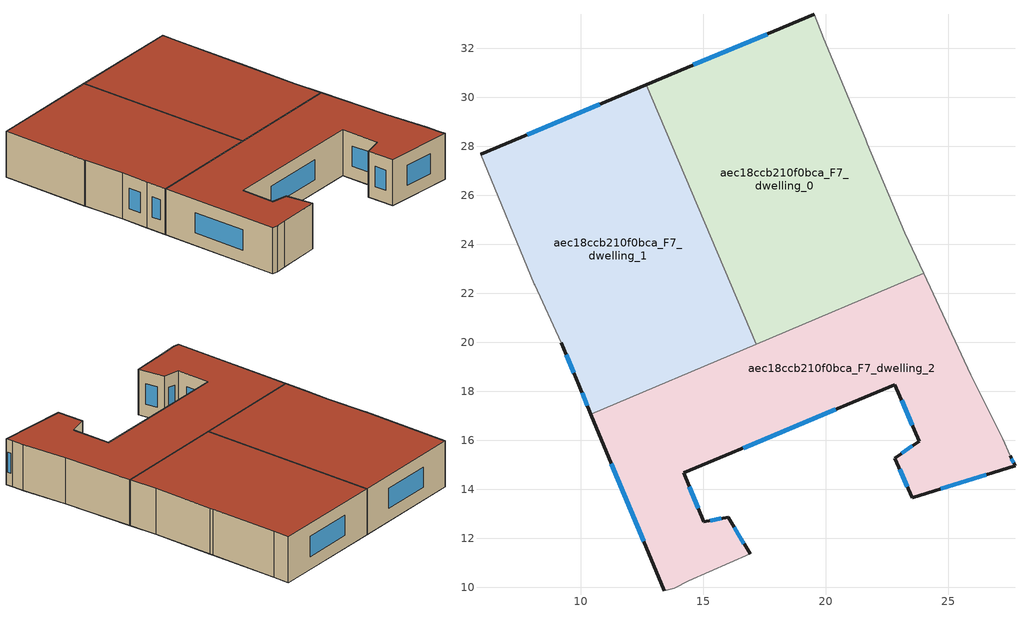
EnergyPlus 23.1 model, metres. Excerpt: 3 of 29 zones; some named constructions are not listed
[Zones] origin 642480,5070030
aec18ccb210f0bca_F7_dwelling_0
 floor to aec18ccb210f0bca_F6_dwelling_0 (EU_floor_Construction): 23.99,22.82 23.22,24.48 21.7,28.1 21.62,28.28 19.92,32.38 19.52,33.39 12.69,30.52 17.17,19.93 z21
 wall outside (EU_wall_Construction): 12.69,30.52 19.52,33.39 z21:24
 wall adiabatic (EU_wall_Construction): 19.52,33.39 19.92,32.38 21.62,28.28 21.7,28.1 23.22,24.48 23.99,22.82 z21:24
 wall to aec18ccb210f0bca_F7_dwelling_1 (EU_wall_Construction): 17.17,19.93 12.69,30.52 z21:24
 wall to aec18ccb210f0bca_F7_dwelling_2 (EU_wall_Construction): 23.99,22.82 17.17,19.93 z21:24
 window (EU_Window_Construction): 14.6,31.32 17.61,32.58 z21.84:23.16
 roof outside (EU_roof_Construction): 19.92,32.38 21.62,28.28 21.7,28.1 23.22,24.48 23.99,22.82 17.17,19.93 12.69,30.52 19.52,33.39 z24
aec18ccb210f0bca_F7_dwelling_1
 floor to aec18ccb210f0bca_F6_dwelling_1 (EU_floor_Construction): 17.17,19.93 12.69,30.52 5.91,27.68 8.11,22.38 8.12,22.35 9.21,19.98 9.91,18.28 10.42,17.07 z21
 wall outside (EU_wall_Construction): 5.91,27.68 12.69,30.52 / 10.42,17.07 9.91,18.28 9.21,19.98 z21:24
 wall adiabatic (EU_wall_Construction): 9.21,19.98 8.12,22.35 8.11,22.38 5.91,27.68 z21:24
 wall to aec18ccb210f0bca_F7_dwelling_2 (EU_wall_Construction): 17.17,19.93 10.42,17.07 z21:24
 window (EU_Window_Construction): 9.72,18.75 9.41,19.5 / 7.81,28.48 10.79,29.73 / 10.28,17.41 10.05,17.94 z21.84:23.16
 roof outside (EU_roof_Construction): 12.69,30.52 17.17,19.93 10.42,17.07 9.91,18.28 9.21,19.98 8.12,22.35 8.11,22.38 5.91,27.68 z24
aec18ccb210f0bca_F7_dwelling_2
 floor to aec18ccb210f0bca_F6_dwelling_2 (EU_floor_Construction): 27.72,14.97 27.52,15.37 27.22,16.07 25.92,18.67 23.99,22.82 10.42,17.07 13.41,9.87 13.81,9.97 14.41,10.27 16.91,11.37 16.01,12.87 15.01,12.67 14.21,14.67 22.82,18.27 23.82,15.97 22.82,15.27 23.52,13.67 z21
 wall outside (EU_wall_Construction): 27.52,15.37 27.72,14.97 23.52,13.67 22.82,15.27 23.82,15.97 22.82,18.27 14.21,14.67 15.01,12.67 16.01,12.87 16.91,11.37 / 13.41,9.87 10.42,17.07 z21:24
 wall adiabatic (EU_wall_Construction): 16.91,11.37 14.41,10.27 13.81,9.97 13.41,9.87 / 23.99,22.82 25.92,18.67 27.22,16.07 27.52,15.37 z21:24
 window (EU_Window_Construction): 27.58,15.26 27.67,15.08 / 26.55,14.61 24.7,14.03 / 23.32,14.12 23.02,14.82 / 23.1,15.47 23.54,15.78 / 23.54,16.62 23.1,17.63 / 20.41,17.27 16.62,15.68 / 14.44,14.11 14.79,13.23 / 15.29,12.73 15.73,12.82 / 16.27,12.45 16.66,11.79 / 12.57,11.89 11.26,15.05 z21.84:23.16
 roof outside (EU_roof_Construction): 23.99,22.82 25.92,18.67 27.22,16.07 27.52,15.37 27.72,14.97 23.52,13.67 22.82,15.27 23.82,15.97 22.82,18.27 14.21,14.67 15.01,12.67 16.01,12.87 16.91,11.37 14.41,10.27 13.81,9.97 13.41,9.87 10.42,17.07 z24
[HVACTEMPLATE:THERMOSTAT] Constant Heating Setpoint=20; Constant Cooling Setpoint=50
EU_HeatOnly_aec18ccb210f0bca_F0_dwelling_0; EU_HeatOnly_aec18ccb210f0bca_F0_dwelling_1; EU_HeatOnly_aec18ccb210f0bca_F0_dwelling_2; EU_HeatOnly_aec18ccb210f0bca_F0_dwelling_3; EU_HeatOnly_aec18ccb210f0bca_F1_dwelling_0; EU_HeatOnly_aec18ccb210f0bca_F1_dwelling_1; EU_HeatOnly_aec18ccb210f0bca_F1_dwelling_2; EU_HeatOnly_aec18ccb210f0bca_F1_dwelling_3; EU_HeatOnly_aec18ccb210f0bca_F2_dwelling_0; EU_HeatOnly_aec18ccb210f0bca_F2_dwelling_1; EU_HeatOnly_aec18ccb210f0bca_F2_dwelling_2; EU_HeatOnly_aec18ccb210f0bca_F2_dwelling_3; EU_HeatOnly_aec18ccb210f0bca_F3_dwelling_0; EU_HeatOnly_aec18ccb210f0bca_F3_dwelling_1; EU_HeatOnly_aec18ccb210f0bca_F3_dwelling_2; EU_HeatOnly_aec18ccb210f0bca_F3_dwelling_3; EU_HeatOnly_aec18ccb210f0bca_F4_dwelling_0; EU_HeatOnly_aec18ccb210f0bca_F4_dwelling_1; EU_HeatOnly_aec18ccb210f0bca_F4_dwelling_2; EU_HeatOnly_aec18ccb210f0bca_F4_dwelling_3; EU_HeatOnly_aec18ccb210f0bca_F5_dwelling_0; EU_HeatOnly_aec18ccb210f0bca_F5_dwelling_1; EU_HeatOnly_aec18ccb210f0bca_F5_dwelling_2; EU_HeatOnly_aec18ccb210f0bca_F6_dwelling_0; EU_HeatOnly_aec18ccb210f0bca_F6_dwelling_1; EU_HeatOnly_aec18ccb210f0bca_F6_dwelling_2; EU_HeatOnly_aec18ccb210f0bca_F7_dwelling_0; EU_HeatOnly_aec18ccb210f0bca_F7_dwelling_1; EU_HeatOnly_aec18ccb210f0bca_F7_dwelling_2
[SCHEDULE:CONSTANT]
Name | Hourly Value
EU_AlwaysOn | 1
EU_CoolingOff | 0
[SCHEDULE:FILE] Column Number=1; Rows to Skip at Top=0; Number of Hours of Data=8760; Column Separator=Comma; Interpolate to Timestep=No; Minutes per Item=60; Adjust Schedule for Daylight Savings=Yes
Name | File
EU_Step8_GainSchedule_aec18ccb210f0bca_F5_dwelling_0_f000 | ../../schedules/aec18ccb210f0bca/aec18ccb210f0bca_F5_dwelling_0_f000_gain.csv
EU_Step8_GainSchedule_aec18ccb210f0bca_F5_dwelling_1_f000 | ../../schedules/aec18ccb210f0bca/aec18ccb210f0bca_F5_dwelling_1_f000_gain.csv
EU_Step8_GainSchedule_aec18ccb210f0bca_F5_dwelling_2_f000 | ../../schedules/aec18ccb210f0bca/aec18ccb210f0bca_F5_dwelling_2_f000_gain.csv
EU_Step8_GainSchedule_aec18ccb210f0bca_F6_dwelling_0_f000 | ../../schedules/aec18ccb210f0bca/aec18ccb210f0bca_F6_dwelling_0_f000_gain.csv
EU_Step8_GainSchedule_aec18ccb210f0bca_F6_dwelling_1_f000 | ../../schedules/aec18ccb210f0bca/aec18ccb210f0bca_F6_dwelling_1_f000_gain.csv
EU_Step8_GainSchedule_aec18ccb210f0bca_F6_dwelling_2_f000 | ../../schedules/aec18ccb210f0bca/aec18ccb210f0bca_F6_dwelling_2_f000_gain.csv
EU_Step8_GainSchedule_aec18ccb210f0bca_F7_dwelling_0_f000 | ../../schedules/aec18ccb210f0bca/aec18ccb210f0bca_F7_dwelling_0_f000_gain.csv
EU_Step8_GainSchedule_aec18ccb210f0bca_F7_dwelling_1_f000 | ../../schedules/aec18ccb210f0bca/aec18ccb210f0bca_F7_dwelling_1_f000_gain.csv
EU_Step8_GainSchedule_aec18ccb210f0bca_F7_dwelling_2_f000 | ../../schedules/aec18ccb210f0bca/aec18ccb210f0bca_F7_dwelling_2_f000_gain.csv
